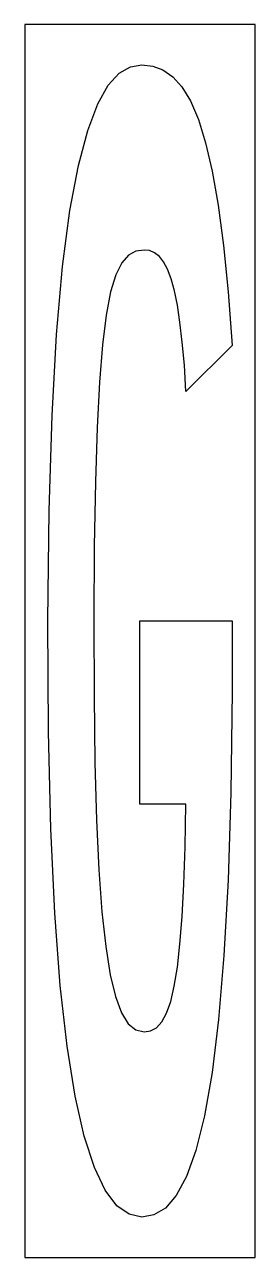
# Model space of a CAD drawing. Extents: x 0 to 20, y 0 to 107.
import ezdxf

# ---------------------------------------------------------------- set-up
doc = ezdxf.new("R2010")
doc.units = 0
doc.layers.add('CUT', color=7, linetype='Continuous')
doc.layers.add('OUTSIDE', color=1, linetype='Continuous')

msp = doc.modelspace()

# ---------------------------------------------------------------- linework, layer by layer
at = {"layer": 'CUT'}
msp.add_lwpolyline([(9.99, 39.3352), (9.99, 55.2619), (17.99, 55.2619), (18, 49.1201), (17.8801, 40.3604), (17.6404, 32.7455), (17.2809, 26.1956), (16.8115, 20.6511), (16.2522, 16.0324), (15.593, 12.2697), (14.8539, 9.2834), (14.035, 7.0039), (13.1461, 5.3614), (12.1973, 4.2764), (11.1985, 3.6792), (10.1498, 3.5), (9.0512, 3.7389), (8.0025, 4.4855), (6.9938, 5.8193), (6.0449, 7.8002), (5.166, 10.5078), (4.377, 13.9917), (3.6779, 18.3417), (3.0886, 23.6075), (2.6092, 29.8687), (2.2597, 37.185), (2.0599, 45.6262), (2, 55.2619), (2.1099, 64.8279), (2.3695, 73.0799), (2.769, 80.1076), (3.2884, 86.0005), (3.9276, 90.8582), (4.6567, 94.7702), (5.4657, 97.8261), (6.3346, 100.1156), (7.2534, 101.7381), (8.2022, 102.7833), (9.171, 103.3407), (10.1498, 103.5), (11.0986, 103.4005), (11.9875, 103.0819), (12.8365, 102.4847), (13.6355, 101.5987), (14.3745, 100.3744), (15.0637, 98.7618), (15.6929, 96.751), (16.2722, 94.2824), (16.7915, 91.326), (17.2509, 87.842), (17.6504, 83.8006), (17.99, 79.152), (13.985, 75.1703), (13.8452, 77.4399), (13.6654, 79.4307), (13.4657, 81.1628), (13.2459, 82.6459), (12.9863, 83.8902), (12.7066, 84.9254), (12.397, 85.7616), (12.0474, 86.4086), (11.6779, 86.8765), (11.2684, 87.205), (10.829, 87.3841), (10.3496, 87.4339), (9.6305, 87.3344), (8.9913, 86.986), (8.412, 86.329), (7.8926, 85.2838), (7.4532, 83.8006), (7.0637, 81.7899), (6.7441, 79.2117), (6.4844, 75.9766), (6.2846, 72.0347), (6.1348, 67.3164), (6.035, 61.7421), (5.995, 55.2619), (6.015, 48.712), (6.0849, 42.9485), (6.2247, 37.9416), (6.4245, 33.6314), (6.6941, 29.9882), (7.0237, 26.972), (7.4132, 24.5332), (7.8727, 22.632), (8.392, 21.2284), (8.9813, 20.2728), (9.6305, 19.7353), (10.3496, 19.5661), (10.9189, 19.6557), (11.4382, 19.9344), (11.8976, 20.4321), (12.3071, 21.1886), (12.6667, 22.204), (12.9763, 23.5279), (13.2459, 25.1902), (13.4657, 27.191), (13.6554, 29.59), (13.7953, 32.3871), (13.9151, 35.6322), (13.985, 39.3352)], close=True, dxfattribs=at)
at = {"layer": 'OUTSIDE'}
msp.add_lwpolyline([(0, 0), (20, 0), (20, 107), (0, 107)], close=True, dxfattribs=at)

doc.saveas('drawing.dxf')
